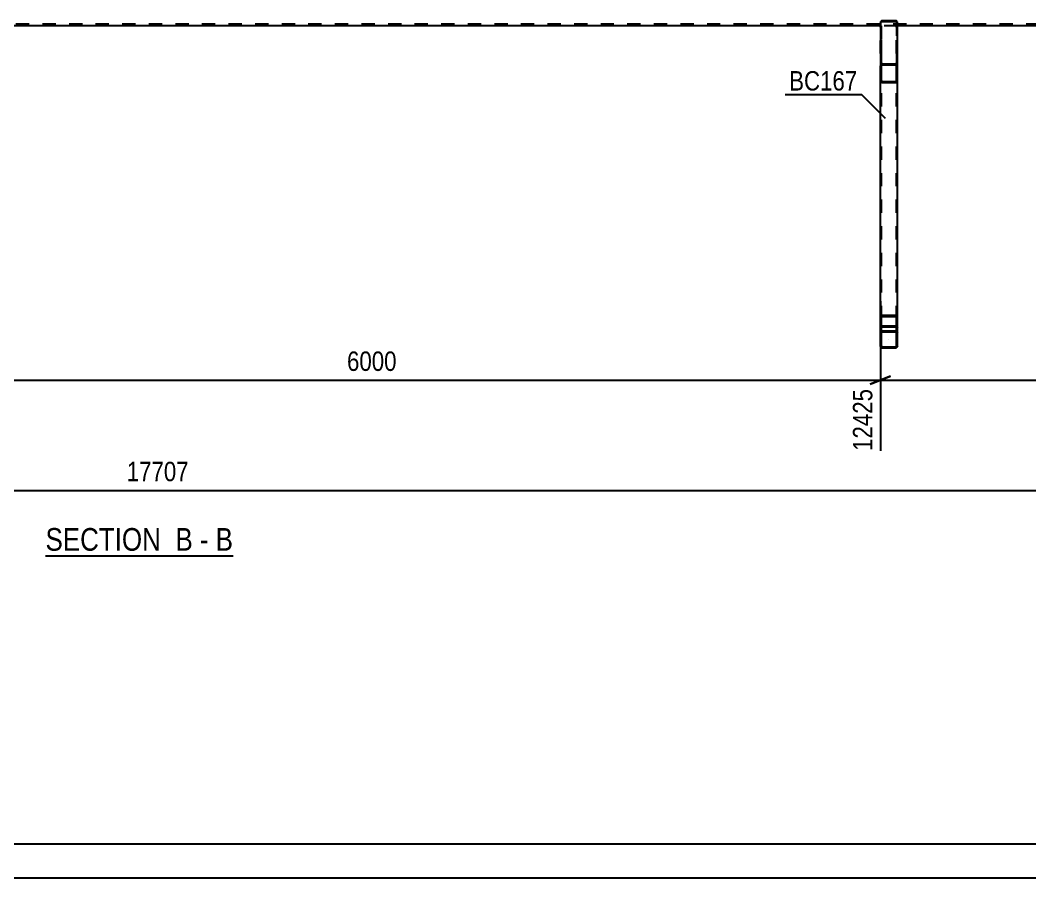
# Model space of a CAD drawing. Header units: millimetres. Extents: x -97 to 744, y -335 to 259.
# Drawn here: x 139.7 to 288.6, y -334.9 to -208.5 of the extents above; entities that cross this region are included whole.
import ezdxf

# ---------------------------------------------------------------- set-up
doc = ezdxf.new("R2010")
doc.units = ezdxf.units.MM
doc.linetypes.add('DXK_LINE_DOT2', pattern=[3.9198, 1.9599, -1.9599])
doc.linetypes.add('DXK_LINE_DOT3', pattern=[5.9187, 2.979, -0.9799, 0.9799, -0.9799])
doc.styles.add('Arial Narrow', font='ARIALN.TTF', dxfattribs={"height": 0.2})

# ---------------------------------------------------------------- blocks, each defined once
blk = doc.blocks.new('Unknown-761646924-1133')
at = {"color": 5, "linetype": 'Continuous'}
for p, q in [((-92.39, -329.94), (738.61, -329.94)), ((-97.39, -334.94), (743.61, -334.94))]:
    blk.add_line(p, q, dxfattribs=at)
blk = doc.blocks.new('Unknown-761646924-12 - 4144')
at = {"color": 6, "linetype": 'Continuous'}
blk.add_line((143.45, -287.46), (171.1, -287.46), dxfattribs=at)
at = {"color": 0, "linetype": 'Continuous'}
for points in [[(161.56, -286.71), (161.56, -283.21), (143.45, -283.21), (143.45, -286.71)], [(165.17, -286.71), (165.17, -283.21), (162.61, -283.21), (162.61, -286.71)], [(167.49, -286.71), (167.49, -283.21), (166.22, -283.21), (166.22, -286.71)], [(171.1, -286.71), (171.1, -283.21), (168.54, -283.21), (168.54, -286.71)]]:
    blk.add_wipeout(points, dxfattribs=at)
at = {"color": 7, "linetype": 'Continuous', "style": 'Arial Narrow'}
for s, p in [('SECTION ', (143.45, -286.71)), ('B', (162.61, -286.71)), ('B', (168.54, -286.71)), ('-', (166.22, -286.71))]:
    blk.add_text(s, height=3.34, dxfattribs=at).set_placement(p)
blk = doc.blocks.new('Part-761646924-4149 - 4144')
at = {"linetype": 'Continuous'}
h = blk.add_hatch(dxfattribs=at)
h.set_pattern_fill('', scale=0.7, style=0, pattern_type=0)
h.set_pattern_definition([(45, (268.8805, -217.6495), (-1.5715, 1.5715), [])])
h.paths.add_polyline_path([(268.77, -217.67), (268.88, -217.65), (268.98, -217.58), (269.04, -217.47), (269.07, -217.34), (269.07, -215.23), (269.04, -215.1), (268.98, -214.99), (268.88, -214.92), (268.77, -214.9), (266.87, -214.9), (266.75, -214.92), (266.65, -214.99), (266.59, -215.1), (266.57, -215.23), (266.57, -217.34), (266.59, -217.47), (266.65, -217.58), (266.75, -217.65), (266.87, -217.67)])
h.paths.add_polyline_path([(266.81, -217.5), (266.76, -217.46), (266.73, -217.41), (266.72, -217.34), (266.72, -215.23), (266.73, -215.17), (266.76, -215.11), (266.81, -215.08), (266.87, -215.06), (268.77, -215.06), (268.82, -215.08), (268.87, -215.11), (268.9, -215.17), (268.92, -215.23), (268.92, -217.34), (268.9, -217.41), (268.87, -217.46), (268.82, -217.5), (268.77, -217.51), (266.87, -217.51)])
at = {"color": 2, "linetype": 'Continuous'}
for p, q in [((266.57, -208.8), (266.59, -208.72)), ((266.57, -208.8), (266.57, -208.85)), ((266.57, -208.85), (266.57, -215.23)), ((266.75, -208.54), (266.87, -208.52)), ((266.87, -208.52), (268.77, -208.52)), ((268.77, -208.52), (268.88, -208.54)), ((269.04, -208.72), (269.06, -208.8)), ((269.07, -208.85), (269.06, -208.8)), ((269.07, -215.23), (269.07, -208.85)), ((266.59, -215.1), (266.57, -215.23)), ((266.57, -217.34), (266.57, -215.23)), ((266.72, -215.23), (266.73, -215.17)), ((266.72, -217.34), (266.72, -215.23)), ((266.73, -215.17), (266.76, -215.11)), ((266.87, -214.9), (266.75, -214.92)), ((266.76, -215.11), (266.81, -215.08)), ((266.81, -215.08), (266.87, -215.06)), ((266.87, -214.9), (268.77, -214.9)), ((266.87, -215.06), (268.77, -215.06)), ((268.88, -214.92), (268.77, -214.9)), ((268.77, -215.06), (268.82, -215.08)), ((268.82, -215.08), (268.87, -215.11)), ((268.87, -215.11), (268.9, -215.17)), ((268.9, -215.17), (268.92, -215.23)), ((268.92, -217.34), (268.92, -215.23)), ((269.07, -215.23), (269.04, -215.1)), ((269.07, -217.34), (269.07, -215.23)), ((266.57, -217.34), (266.59, -217.47)), ((266.73, -217.41), (266.72, -217.34)), ((268.92, -217.34), (268.9, -217.41)), ((269.04, -217.47), (269.07, -217.34)), ((266.76, -217.46), (266.73, -217.41)), ((266.75, -217.65), (266.87, -217.67)), ((266.81, -217.5), (266.76, -217.46)), ((266.87, -217.51), (266.81, -217.5)), ((266.87, -217.51), (268.77, -217.51)), ((266.87, -217.67), (268.77, -217.67)), ((268.82, -217.5), (268.77, -217.51)), ((268.77, -217.67), (268.88, -217.65)), ((268.87, -217.46), (268.82, -217.5)), ((268.9, -217.41), (268.87, -217.46))]:
    blk.add_line(p, q, dxfattribs=at)
at = {"color": 7, "linetype": 'DXK_LINE_DOT2'}
for p, q in [((269.07, -209.3), (266.57, -209.3)), ((266.57, -217.34), (266.57, -209.3)), ((266.73, -208.79), (266.72, -208.8)), ((266.72, -208.85), (266.72, -208.8)), ((266.72, -215.23), (266.72, -208.85)), ((266.72, -217.34), (266.72, -209.3)), ((266.76, -208.73), (266.73, -208.79)), ((266.81, -208.7), (266.76, -208.73)), ((266.87, -208.69), (266.81, -208.7)), ((266.87, -208.69), (268.77, -208.69)), ((268.82, -208.7), (268.77, -208.69)), ((268.87, -208.73), (268.82, -208.7)), ((268.9, -208.79), (268.87, -208.73)), ((268.91, -208.8), (268.9, -208.79)), ((268.91, -208.8), (268.92, -208.85)), ((268.92, -208.85), (268.92, -215.23)), ((268.92, -217.34), (268.92, -209.3)), ((269.07, -217.34), (269.07, -209.3))]:
    blk.add_line(p, q, dxfattribs=at)
at = {"color": 2, "linetype": 'Continuous'}
for centre, start, end in [((266.89, -208.83), 115.6285, 160.4039), ((268.74, -208.83), 19.5961, 64.3715), ((266.89, -215.21), 115.6285, 160.4039), ((268.74, -215.21), 19.5961, 64.3716), ((266.89, -217.36), 199.5961, 244.3716), ((268.74, -217.36), 295.6285, 340.4039)]:
    blk.add_arc(centre, 0.319, start, end, dxfattribs=at)
blk = doc.blocks.new('Part-761646924-4310 - 4144')
at = {"linetype": 'Continuous'}
h = blk.add_hatch(dxfattribs=at)
h.set_pattern_fill('', scale=0.7, style=0, pattern_type=0)
h.set_pattern_definition([(45, (268.8805, -256.7815), (-1.5715, 1.5715), [])])
h.paths.add_polyline_path([(268.77, -256.8), (268.88, -256.78), (268.98, -256.72), (269.04, -256.62), (269.07, -256.5), (269.07, -254.6), (269.04, -254.49), (268.98, -254.39), (268.88, -254.33), (268.77, -254.3), (266.87, -254.3), (266.75, -254.33), (266.65, -254.39), (266.59, -254.49), (266.57, -254.6), (266.57, -256.5), (266.59, -256.62), (266.65, -256.72), (266.75, -256.78), (266.87, -256.8)])
h.paths.add_polyline_path([(266.81, -256.64), (266.76, -256.61), (266.73, -256.56), (266.72, -256.5), (266.72, -254.6), (266.73, -254.55), (266.76, -254.5), (266.81, -254.47), (266.87, -254.45), (268.77, -254.45), (268.82, -254.47), (268.87, -254.5), (268.9, -254.55), (268.92, -254.6), (268.92, -256.5), (268.9, -256.56), (268.87, -256.61), (268.82, -256.64), (268.77, -256.65), (266.87, -256.65)])
at = {"color": 7, "linetype": 'DXK_LINE_DOT2'}
for p, q in [((266.57, -254.6), (266.59, -254.49)), ((266.59, -254.49), (266.65, -254.39)), ((266.65, -254.39), (266.75, -254.33)), ((266.73, -254.55), (266.72, -254.6)), ((266.76, -254.5), (266.73, -254.55)), ((266.75, -254.33), (266.87, -254.3)), ((266.81, -254.47), (266.76, -254.5)), ((266.87, -254.45), (266.81, -254.47)), ((266.87, -254.3), (268.77, -254.3)), ((266.87, -254.45), (268.77, -254.45)), ((268.77, -254.3), (268.88, -254.33)), ((268.82, -254.47), (268.77, -254.45)), ((268.87, -254.5), (268.82, -254.47)), ((268.9, -254.55), (268.87, -254.5)), ((268.88, -254.33), (268.98, -254.39)), ((268.92, -254.6), (268.9, -254.55)), ((268.98, -254.39), (269.04, -254.49)), ((269.04, -254.49), (269.07, -254.6)), ((266.57, -256.5), (266.57, -254.6)), ((266.72, -256.5), (266.72, -254.6)), ((268.92, -256.5), (268.92, -254.6)), ((269.07, -256.5), (269.07, -254.6)), ((266.59, -256.62), (266.57, -256.5)), ((266.65, -256.72), (266.59, -256.62)), ((266.75, -256.78), (266.65, -256.72)), ((266.72, -256.5), (266.73, -256.56)), ((266.73, -256.56), (266.76, -256.61)), ((266.87, -256.8), (266.75, -256.78)), ((266.76, -256.61), (266.81, -256.64)), ((266.81, -256.64), (266.87, -256.65)), ((266.87, -256.65), (268.77, -256.65)), ((266.87, -256.8), (268.77, -256.8)), ((268.77, -256.65), (268.82, -256.64)), ((268.88, -256.78), (268.77, -256.8)), ((268.82, -256.64), (268.87, -256.61)), ((268.87, -256.61), (268.9, -256.56)), ((268.98, -256.72), (268.88, -256.78)), ((268.9, -256.56), (268.92, -256.5)), ((269.04, -256.62), (268.98, -256.72)), ((269.07, -256.5), (269.04, -256.62))]:
    blk.add_line(p, q, dxfattribs=at)
at = {"color": 2, "linetype": 'Continuous'}
for p, q in [((266.59, -254.49), (266.57, -254.6)), ((266.72, -254.6), (266.73, -254.55)), ((266.73, -254.55), (266.76, -254.5)), ((266.87, -254.3), (266.75, -254.33)), ((266.76, -254.5), (266.81, -254.47)), ((266.81, -254.47), (266.87, -254.45)), ((266.87, -254.3), (268.77, -254.3)), ((266.87, -254.45), (268.77, -254.45)), ((268.88, -254.33), (268.77, -254.3)), ((268.77, -254.45), (268.82, -254.47)), ((268.82, -254.47), (268.87, -254.5)), ((268.87, -254.5), (268.9, -254.55)), ((268.9, -254.55), (268.92, -254.6)), ((269.07, -254.6), (269.04, -254.49)), ((266.57, -256.5), (266.57, -254.6)), ((266.72, -256.5), (266.72, -254.6)), ((268.92, -256.5), (268.92, -254.6)), ((269.07, -256.5), (269.07, -254.6)), ((266.57, -256.5), (266.57, -256.5)), ((266.57, -256.5), (266.59, -256.62)), ((266.72, -256.5), (266.72, -256.5)), ((266.73, -256.56), (266.72, -256.5)), ((266.76, -256.61), (266.73, -256.56)), ((266.75, -256.78), (266.87, -256.8)), ((266.81, -256.64), (266.76, -256.61)), ((266.87, -256.65), (266.81, -256.64)), ((266.87, -256.65), (266.87, -256.65)), ((266.87, -256.65), (268.77, -256.65)), ((266.87, -256.8), (266.87, -256.8)), ((266.87, -256.8), (268.77, -256.8)), ((268.82, -256.64), (268.77, -256.65)), ((268.77, -256.65), (268.77, -256.65)), ((268.77, -256.8), (268.88, -256.78)), ((268.77, -256.8), (268.77, -256.8)), ((268.87, -256.61), (268.82, -256.64)), ((268.9, -256.56), (268.87, -256.61)), ((268.92, -256.5), (268.9, -256.56)), ((268.92, -256.5), (268.92, -256.5)), ((269.04, -256.62), (269.07, -256.5)), ((269.07, -256.5), (269.07, -256.5))]:
    blk.add_line(p, q, dxfattribs=at)
at = {"color": 7, "linetype": 'DXK_LINE_DOT3'}
blk.add_line((267.82, -255.55), (267.82, -255.55), dxfattribs=at)
at = {"color": 2, "linetype": 'Continuous'}
for centre, start, end in [((266.87, -254.6), 112.5, 157.5), ((268.77, -254.6), 22.5, 67.5), ((266.87, -256.5), 202.5, 247.5), ((268.77, -256.5), 292.5, 337.5)]:
    blk.add_arc(centre, 0.3, start, end, dxfattribs=at)
blk = doc.blocks.new('Part-761646924-4182 - 4144')
at = {"color": 7, "linetype": 'DXK_LINE_DOT2'}
for p, q in [((352.71, -209.05), (-44.07, -209.05)), ((269.07, -209.3), (266.57, -209.3))]:
    blk.add_line(p, q, dxfattribs=at)
at = {"color": 2, "linetype": 'Continuous'}
for p, q in [((266.57, -209.3), (119.07, -209.3)), ((352.71, -209.3), (269.07, -209.3))]:
    blk.add_line(p, q, dxfattribs=at)
blk = doc.blocks.new('Part-761646924-4197 - 4144')
at = {"color": 7, "linetype": 'DXK_LINE_DOT2'}
for p, q in [((269.07, -209.3), (266.57, -209.3)), ((266.57, -217.34), (266.57, -209.3)), ((266.72, -256.5), (266.72, -209.3)), ((268.92, -256.5), (268.92, -209.3)), ((269.07, -217.34), (269.07, -209.3)), ((266.57, -254.3), (266.57, -252.36)), ((269.07, -254.3), (269.07, -252.36)), ((266.59, -254.49), (266.57, -254.6)), ((266.65, -254.39), (266.59, -254.49)), ((266.75, -254.33), (266.65, -254.39)), ((266.72, -254.6), (266.73, -254.55)), ((266.73, -254.55), (266.76, -254.5)), ((266.87, -254.3), (266.75, -254.33)), ((266.76, -254.5), (266.81, -254.47)), ((266.81, -254.47), (266.87, -254.45)), ((266.87, -254.3), (268.77, -254.3)), ((266.87, -254.45), (268.77, -254.45)), ((268.88, -254.33), (268.77, -254.3)), ((268.77, -254.45), (268.82, -254.47)), ((268.82, -254.47), (268.87, -254.5)), ((268.87, -254.5), (268.9, -254.55)), ((268.98, -254.39), (268.88, -254.33)), ((268.9, -254.55), (268.92, -254.6)), ((269.04, -254.49), (268.98, -254.39)), ((269.07, -254.6), (269.04, -254.49)), ((266.57, -256.5), (266.57, -254.6)), ((269.07, -256.5), (269.07, -254.6)), ((266.57, -256.5), (266.59, -256.62)), ((266.59, -256.62), (266.65, -256.72)), ((266.65, -256.72), (266.75, -256.78)), ((266.73, -256.56), (266.72, -256.5)), ((266.76, -256.61), (266.73, -256.56)), ((266.75, -256.78), (266.87, -256.8)), ((266.81, -256.64), (266.76, -256.61)), ((266.87, -256.65), (266.81, -256.64)), ((266.87, -256.65), (268.77, -256.65)), ((266.87, -256.8), (268.77, -256.8)), ((268.82, -256.64), (268.77, -256.65)), ((268.77, -256.8), (268.88, -256.78)), ((268.87, -256.61), (268.82, -256.64)), ((268.9, -256.56), (268.87, -256.61)), ((268.88, -256.78), (268.98, -256.72)), ((268.92, -256.5), (268.9, -256.56)), ((268.98, -256.72), (269.04, -256.62)), ((269.04, -256.62), (269.07, -256.5))]:
    blk.add_line(p, q, dxfattribs=at)
at = {"color": 2, "linetype": 'Continuous'}
for p, q in [((266.57, -252.36), (266.57, -217.34)), ((269.07, -252.36), (269.07, -217.34)), ((266.57, -254.6), (266.57, -254.3)), ((269.07, -254.6), (269.07, -254.3))]:
    blk.add_line(p, q, dxfattribs=at)
blk = doc.blocks.new('Part-761646924-4309 - 4144')
at = {"linetype": 'Continuous'}
h = blk.add_hatch(dxfattribs=at)
h.set_pattern_fill('', scale=0.7, style=0, pattern_type=0)
h.set_pattern_definition([(45, (269.0657, -252.3611), (-1.5715, 1.5715), [])])
h.paths.add_polyline_path([(269.07, -254.3), (269.07, -252.36), (269.04, -252.22), (268.98, -252.1), (268.88, -252.02), (268.77, -251.99), (266.87, -251.99), (266.75, -252.02), (266.65, -252.1), (266.59, -252.22), (266.57, -252.36), (266.57, -254.3), (266.72, -254.3), (266.72, -252.36), (266.73, -252.29), (266.76, -252.23), (266.81, -252.19), (266.87, -252.18), (268.77, -252.18), (268.82, -252.19), (268.87, -252.23), (268.9, -252.29), (268.92, -252.36), (268.92, -254.3)])
at = {"color": 2, "linetype": 'Continuous'}
for p, q in [((266.59, -252.22), (266.57, -252.36)), ((266.57, -252.36), (266.57, -254.3)), ((266.72, -252.36), (266.73, -252.29)), ((266.72, -254.3), (266.72, -252.36)), ((266.73, -252.29), (266.76, -252.23)), ((266.87, -251.99), (266.75, -252.02)), ((266.76, -252.23), (266.81, -252.19)), ((266.81, -252.19), (266.87, -252.18)), ((266.87, -251.99), (268.77, -251.99)), ((266.87, -252.18), (268.77, -252.18)), ((268.88, -252.02), (268.77, -251.99)), ((268.77, -252.18), (268.82, -252.19)), ((268.82, -252.19), (268.87, -252.23)), ((268.87, -252.23), (268.9, -252.29)), ((268.9, -252.29), (268.92, -252.36)), ((268.92, -252.36), (268.92, -254.3)), ((269.07, -252.36), (269.04, -252.22)), ((269.07, -254.3), (269.07, -252.36)), ((266.57, -254.3), (266.72, -254.3)), ((266.73, -253.79), (266.72, -253.85)), ((266.76, -253.74), (266.73, -253.79)), ((266.81, -253.71), (266.76, -253.74)), ((266.87, -253.7), (266.81, -253.71)), ((266.87, -253.7), (268.77, -253.7)), ((268.82, -253.71), (268.77, -253.7)), ((268.87, -253.74), (268.82, -253.71)), ((268.9, -253.79), (268.87, -253.74)), ((268.92, -253.85), (268.9, -253.79)), ((268.92, -254.3), (269.07, -254.3))]:
    blk.add_line(p, q, dxfattribs=at)
at = {"color": 7, "linetype": 'DXK_LINE_DOT2'}
for p, q in [((266.57, -254.3), (266.57, -252.36)), ((266.72, -254.3), (266.72, -252.36)), ((268.92, -254.3), (268.92, -252.36)), ((269.07, -254.3), (269.07, -252.36)), ((266.57, -253.85), (266.59, -253.73)), ((266.57, -254.3), (266.72, -254.3)), ((266.59, -253.73), (266.65, -253.64)), ((266.65, -253.64), (266.75, -253.57)), ((266.75, -253.57), (266.87, -253.55)), ((266.87, -253.55), (268.77, -253.55)), ((268.77, -253.55), (268.88, -253.57)), ((268.88, -253.57), (268.98, -253.64)), ((268.92, -254.3), (269.07, -254.3)), ((268.98, -253.64), (269.04, -253.73)), ((269.04, -253.73), (269.07, -253.85))]:
    blk.add_line(p, q, dxfattribs=at)
at = {"color": 2, "linetype": 'Continuous'}
for centre, start, end in [((266.92, -252.32), 118.9845, 163.0859), ((268.71, -252.32), 16.9141, 61.0154)]:
    blk.add_arc(centre, 0.344, start, end, dxfattribs=at)
blk = doc.blocks.new('StraightDimension-761646924-4379 - 4144')
at = {"color": 7, "linetype": 'Continuous'}
for p, q in [((266.57, -249.93), (266.57, -271.99)), ((116.57, -261.55), (266.57, -261.55)), ((265.07, -262.15), (268.07, -260.95))]:
    blk.add_line(p, q, dxfattribs=at)
at = {"color": 0}
blk.add_wipeout([(195.82, -260.8), (195.82, -256.6), (187.31, -256.6), (187.31, -260.8)], dxfattribs=at)
at = {"color": 3, "style": 'Arial Narrow'}
blk.add_text('6000', height=2.863, dxfattribs=at).set_placement((187.91, -260.2))
at = {"color": 0, "linetype": 'Continuous'}
blk.add_wipeout([(265.97, -262.25), (261.77, -262.25), (261.77, -272.59), (265.97, -272.59)], dxfattribs=at)
at = {"color": 3, "linetype": 'Continuous', "style": 'Arial Narrow'}
blk.add_text('12425', height=2.863, rotation=90.0002, dxfattribs=at).set_placement((265.37, -271.99))
blk = doc.blocks.new('StraightDimension-761646924-4395 - 4144')
at = {"color": 7, "linetype": 'Continuous'}
for p, q in [((364.06, -205.3), (364.06, -271.99)), ((266.57, -249.93), (266.57, -271.99)), ((268.07, -260.95), (265.07, -262.15)), ((266.57, -261.55), (364.06, -261.55)), ((362.56, -262.15), (365.56, -260.95))]:
    blk.add_line(p, q, dxfattribs=at)
at = {"color": 0}
blk.add_wipeout([(319.57, -260.8), (319.57, -256.6), (311.06, -256.6), (311.06, -260.8)], dxfattribs=at)
at = {"color": 3, "style": 'Arial Narrow'}
blk.add_text('5282', height=2.863, dxfattribs=at).set_placement((311.66, -260.2))
at = {"color": 0, "linetype": 'Continuous'}
blk.add_wipeout([(363.46, -262.25), (359.26, -262.25), (359.26, -272.59), (363.46, -272.59)], dxfattribs=at)
at = {"color": 3, "linetype": 'Continuous', "style": 'Arial Narrow'}
blk.add_text('17707', height=2.863, rotation=90.0002, dxfattribs=at).set_placement((362.86, -271.99))
blk = doc.blocks.new('StraightDimension-761646924-4472 - 4144')
at = {"color": 7, "linetype": 'Continuous'}
blk.add_line((-44.07, -277.81), (364.06, -277.81), dxfattribs=at)
at = {"color": 0}
blk.add_wipeout([(165.17, -277.06), (165.17, -272.86), (154.83, -272.86), (154.83, -277.06)], dxfattribs=at)
at = {"color": 3, "style": 'Arial Narrow'}
blk.add_text('17707', height=2.863, dxfattribs=at).set_placement((155.43, -276.46))
blk = doc.blocks.new('Mark-761646924-4193 - 4144')
at = {"color": 0}
blk.add_wipeout([(263.16, -218.86), (263.16, -215.86), (253.11, -215.86), (253.11, -218.86)], dxfattribs=at)
blk.add_wipeout([(263.16, -218.86), (263.16, -215.86), (253.11, -215.86), (253.11, -218.86)], dxfattribs=at)
at = {"color": 30, "linetype": 'Continuous'}
for p in [(252.51, -219.46), (267.29, -222.99)]:
    blk.add_line(p, (263.76, -219.46), dxfattribs=at)
at = {"color": 3, "style": 'Arial Narrow'}
blk.add_text('BC167', height=2.863, dxfattribs=at).set_placement((253.11, -218.86))

msp = doc.modelspace()

# ---------------------------------------------------------------- block references
for name in ['Unknown-761646924-1133', 'Part-761646924-4182 - 4144', 'Part-761646924-4149 - 4144', 'Part-761646924-4197 - 4144', 'Part-761646924-4309 - 4144', 'Part-761646924-4310 - 4144']:
    msp.add_blockref(name, (0, 0))

# ---------------------------------------------------------------- next in the draw order: block references
for name in ['StraightDimension-761646924-4379 - 4144', 'Unknown-761646924-12 - 4144']:
    msp.add_blockref(name, (0, 0))

# ---------------------------------------------------------------- next in the draw order: block references
msp.add_blockref('StraightDimension-761646924-4395 - 4144', (0, 0))

# ---------------------------------------------------------------- next in the draw order: block references
msp.add_blockref('StraightDimension-761646924-4472 - 4144', (0, 0))

# ---------------------------------------------------------------- next in the draw order: block references
msp.add_blockref('Mark-761646924-4193 - 4144', (0, 0))

doc.saveas('drawing.dxf')
